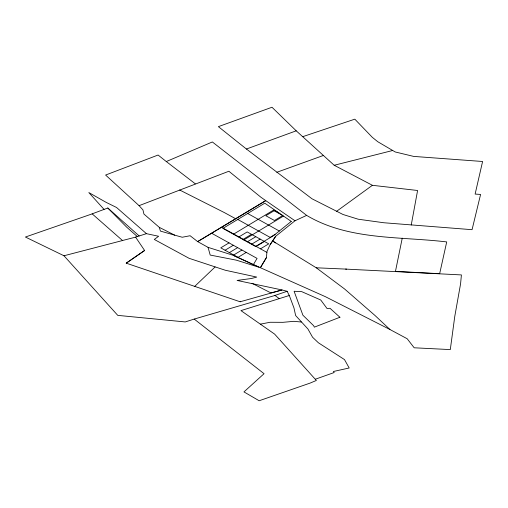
<?xml version="1.0" encoding="UTF-8"?>
<svg xmlns="http://www.w3.org/2000/svg" width="508" height="508" viewBox="0 0 508 508"><rect width="100%" height="100%" fill="white"/><g stroke="black" fill="none" stroke-linecap="round" stroke-linejoin="round"><path stroke-width="0.76" d="M411.239 225L417.595 190.494L372.415 185.306L334.207 165.271L296.221 130.823L271.99 107.252L218.383 126.638L246.418 149.022L311.995 198.787L343.027 214.497L358.216 219.215L383.858 222.752L472.059 229.686L480.587 194.443L475.126 194.069L482.6 161.493L413.683 156.413L395.211 151.962L377.793 141.738L372.332 137.344L354.819 119.164L302.8 136.652M402.253 238.138L395.465 271.355L439.661 273.685L446.716 241.922C399.891 236.303 348.679 240.455 306.629 215.386L212.357 141.967L166.287 161.538L158.09 155.029L105.601 175.05L139.078 205.657L142.939 209.887L143.935 214.065L159.277 227.349L174.727 235.16L182.245 237.242L190.106 235.731L197.656 241.611L208.064 247.358L233.248 255.334L260.356 267.703L266.313 257.727M306.629 215.386L294.989 220.777L275.723 236.252L270.18 244.57L267.037 251.301L266.363 257.746L260.407 267.722L325.349 296.666L389.928 329.501L407.187 338.747L414.179 347.79L450.298 349.593L454.774 316.389L460.578 283.839L461.41 274.923L345.599 269.094M253.409 264.535L257.073 258.401L211.595 233.223M275.73 236.245L270.231 244.583M194.71 286.379L215.081 266.973M336.385 211.468L372.415 185.306M144.558 250.488L126.206 263.157L240.189 301.796M126.251 263.176L144.609 250.507L135.572 237.115L146.431 233.661L158.617 236.271L154.299 239.446L189.084 258.312L225.361 270.262L256.731 277.076L251.587 278.473L237.077 280.441L282.048 289.96L240.138 301.777M139.078 205.657L228.879 171.247L260.845 197.187L265.748 200.628L197.656 241.611L265.748 200.628L294.989 220.777M233.439 234.239L273.691 210.007L278.86 212.871M229.025 242.868L220.758 247.847L237.992 257.385L246.253 252.412M238.938 236.899L247.199 231.927L268.738 243.853L260.477 248.825M225.069 250.228L233.331 245.256M243.243 239.287L251.504 234.315M243.776 239.96L283.483 216.059M229.375 252.616L237.636 247.637M247.555 241.668L255.816 236.696M233.68 254.997L241.948 250.025M251.86 244.056L260.121 239.084M275.095 234.398L270.135 237.382L237.769 219.456M256.165 246.444L264.433 241.465M139.167 235.953L107.804 208.007L92.151 213.849L122.523 240.532L63.976 255.765L25.4 237.033L92.202 213.868M246.418 149.022L296.221 130.823M276.822 172.288L323.285 155.505M315.366 379.216L334.162 372.535L333.413 371.488L349.186 367.983L344.494 359.588L318.389 342.779L312.579 337.242L307.943 329.013L295.631 315.538L293.973 307.969L289.306 295.497L240.957 310.61L274.637 334.118L316.357 380.46L310.115 383.095L259.156 400.749L243.954 391.903L264.058 373.697L194.202 319.075L185.236 321.939L117.761 315.373L63.976 255.765M289.262 295.478L287.147 291.281L274.955 295.434L279.121 298.539M194.202 319.075L274.999 295.453M122.472 240.513L135.623 237.134M334.207 165.271L392.392 150.565M260.369 324.155L270.072 322.269L282.937 322.326L293.891 321.323L301.365 322.028M316.243 267.792L346.596 269.126M287.198 291.306L282.092 289.979L270.935 292.925L252.012 283.293M174.727 235.16L160.439 231.108L159.277 227.349M233.242 255.334L258.947 267.246L236.334 260.159L210.191 255.06L208.064 247.358M179.603 189.973L224.472 212.642L235.68 218.757M247.682 213.493L279.317 231.007M221.513 227.254L266.871 252.368M275.507 242.926L272.682 240.97L316.293 267.811L344.5 288.912L374.929 315.424L389.928 329.501M166.287 161.538L195.326 183.826M146.431 233.661L116.535 207.474L106.28 202.438L88.817 192.557L104.064 209.404M137.268 236.499L126.657 227.139L107.804 208.007M291.255 221.412L273.609 235.591L255.53 246.475L222.904 228.403L264.801 203.181L291.255 221.412M274.098 210.756L265.836 215.729L274.453 220.497L282.715 215.525L274.098 210.756M339.922 317.259L314.325 327.158L313.715 325.78L302.908 315.214L294.1 291.268L301.72 291.643L320.764 300.018L327.05 308.527L329.997 308.299L339.922 317.259"/></g></svg>
